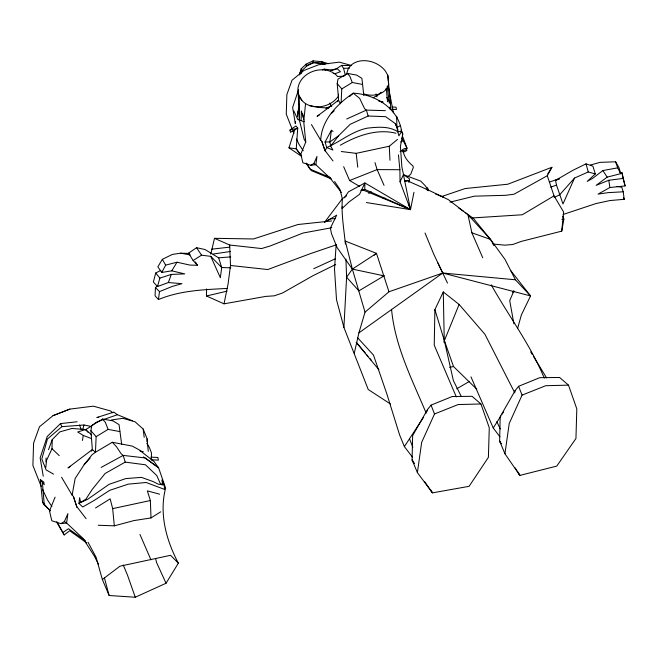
<?xml version="1.0" encoding="UTF-8"?>
<svg xmlns="http://www.w3.org/2000/svg" width="658" height="658" viewBox="0 0 658 658"><rect width="100%" height="100%" fill="white"/><g stroke="black" fill="none" stroke-linecap="round" stroke-linejoin="round"><path stroke-width="0.99" d="M295.352 121.582L295.343 123.638L292.629 107.509L298.543 89.669M147.063 441.732L147.096 438.763L143.197 429.057L135.046 421.786L122.857 418.324L111.276 420.001M514.786 392.834L484.921 334.28L459.111 304.432L443.278 291.955L434.889 309.647L434.239 345.187L456.323 396.93M335.695 264.508L312.986 275.702L282.479 293.016L274.205 295.837L265.75 296.396L224.016 303.832L206.447 295.993L206.604 288.928M45.805 467.476L46.545 460.403L51.998 448.682L52.221 439.61L59.829 431.887L71.936 428.473L85.573 429.534L91.552 434.848M517.566 328.589L521.366 314.943L530.545 295.927L515.42 279.782L505.015 259.416L490.449 239.372L467.928 214.656L448.32 199.637L428.284 190.006L425.109 185.581L420.733 181.139L403.453 174.65L410.502 209.647L364.762 189.405L364.91 182.94L410.502 209.647L413.956 192.325M151.291 459.967L151.488 453.041L149.465 447.67L146.8 443.344M300.936 72.388L301.002 70.521L299.686 74.28M301.076 120.644L301.397 110.939L304.374 121.804L297.77 119.485L293.863 110.947M346.453 195.895L342.423 198.626C341.066 213.866 343.986 228.968 345.376 244.069M45.92 461.826L46.085 457.984M297.531 114.796L297.655 111.844M121.697 444.553L119.049 424.632L113.036 420.914L102.689 419.047L91.799 425.487L90.911 430.686L96.134 436.665L95.459 452.26L92.095 454.711L84.142 464.68L75.135 478.506L72.117 495.12L73.408 496.395L76.896 507.121L73.408 496.395M157.813 285.761L155.436 287.587L155.066 295.796L158.455 299.555C180.185 290.441 204.26 289.61 227.504 288.434M341.107 102.656L341.782 88.912L337.2 83.665L337.973 79.1L347.539 73.441L356.62 75.086L361.9 78.343L363.833 95.566M390.4 403.963L368.225 389.511L343.912 327.404L346.593 277.224L345.927 259.145M336.098 245.409L334.511 269.196L336.509 299.752L343.912 327.404M342.218 206.735L342.07 208.561L349.003 201.957L359.564 194.307L364.91 182.94L348.386 191.897L344.422 197.819M323.21 63.916L321.441 63.365L321.589 61.663L313.011 60.873L306.151 64.139L301.15 68.843L299.555 74.329M324.896 150.772L321.828 141.355L320.693 140.236C321.63 119.855 337.25 103.989 353.231 93.173C375.068 94.242 398.485 108.2 401.627 131.403L398.904 135.828L397.761 131.732L397.942 129.725L395.318 123.614L385.637 116.672L368.143 116.014L350.204 124.296L338.492 135.844L329.864 141.931L325.052 141.972L326.681 147.532L325.167 150.781L332.964 160.922M340.499 103.742L338.459 100.238L338.442 94.201M493.656 244.093L504.834 245.163L512.812 244.488L521.218 241.42L561.743 231.147L563.602 212.008L554.028 195.854L547.275 175.727L551.914 167.264L507.77 184.232L465.19 188.533L441.576 196.569M305.583 103.413L303.914 119.698L302.672 113.669M297.506 116.746L298.239 109.754L299.036 108.035M78.935 503.436L79.667 497.67L80.597 502.506L78.935 503.436L82.727 506.989L94.513 500.228L109.689 490.342L128.269 484.132L146.158 482.495L164.516 489.387L164.303 485.061L161.876 479.978L162.789 484.814L164.303 485.061M158.455 299.555L159.491 291.609L155.436 287.587M210.815 254.111L214.483 238.328L229.667 245.023L230.497 265.478L228.038 284.223L224.016 303.832M333.071 131.419L331.435 130.251L329.864 141.931L330.678 146.166L332.915 150.024L326.681 147.532C340.523 141.651 352.301 131.024 367.592 128.113C377.544 127.068 388.985 125.917 397.761 131.732L401.627 131.403L402.786 134.084L400.409 146.413L401.89 167.091L403.568 174.863M417.394 472.609L421.688 442.299L434.519 413.964L458.132 404.563L480.94 403.971L489.272 427.749L488.4 457.335L469.088 486.328L432.446 492.858L417.394 472.609L412.081 459.909L412.64 435.588L427.626 409.375L431.048 405.139L452.169 396.527L472.057 396.313L480.94 403.971M504.941 453.773L509.234 423.456L522.065 395.121L545.679 385.72L568.487 385.136L576.819 408.906L575.947 438.491L556.758 466.103L519.869 475.405L504.941 453.773L499.628 441.074L500.187 416.753L515.173 390.539L518.594 386.304L539.716 377.684L559.604 377.478L568.487 385.136M82.447 440.465L83.262 435.407L77.685 431.993L85.573 429.534L88.337 432.553M561.743 231.147L563.865 219.073L562.771 216.293M301.389 73.359L301.973 70.57L306.973 65.866L313.833 62.609L322.412 63.398L324.139 64.065M354.292 353.181L358.914 332.866L365.017 312.147L352.359 269.097L345.269 241.058L376.475 253.346L388.968 291.774L365.017 312.147M443.763 342.144L459.111 304.432M160.873 270.356L155.699 273.021L153.38 281.969L157.459 286.575L168.341 282.545L181.962 283.672L172.232 286.444L159.491 291.609M82.628 429.88L83.994 425.002L90.968 426.4L96.15 422.362L100.649 420.618M157.459 286.575L159.878 278.12L155.699 273.021M514.638 392.407L515.173 390.539M427.091 411.242L427.626 409.375M289.981 130.021L297.737 128.195L290.408 132.324L289.981 130.021L295.952 125.941L297.737 128.195L296.24 148.856L301.652 156.382L288.961 147.803L294.735 129.741M299.522 74.938L301.002 70.521M48.519 449.661L52.221 439.61M168.341 282.545L171.335 274.411L184.742 273.901L171.796 270.833L161.753 272.453L157.854 266.844L162.32 259.342L172.421 254.399L180.711 253.198L188.83 253.412M55.099 497.144L49.482 510.953L51.801 520.774L60.906 523.645L66.606 523.011L83.007 538.4L94.398 556.175L98.437 564.186M303.725 121.574L305.756 142.013L300.821 154.137L302.861 162.756L310.847 165.273L315.856 164.722L330.25 178.228L341.362 192.407M64.394 521.523L67.889 513.651L66.606 523.011L64.394 521.523L60.906 523.645M313.915 163.414L316.983 156.505L315.856 164.722L313.915 163.414L310.847 165.273M595.301 173.967L588.244 171.952L574.541 178.055L562.968 203.988L556.52 185.112L555.508 180.374L572.855 170.332L586.023 163.867L592.899 166.137L595.301 173.967L587.183 181.402L592.628 178.384L602.86 170.562L617.673 167.848L620.733 173.671L607.17 177.134L596.115 185.367L608.79 180.267L623.093 178.433L625.1 185.934L609.876 187.522L598.064 194.118L608.165 192.629L623.216 191.807L624.22 199.316L609.95 200.55L595.868 203.585L563.182 214.459M366.432 202.549L410.502 209.647L400.056 181.805L403.453 174.65L409.399 178.77L409.572 181.83M300.287 73.762L301.973 70.57L301.15 68.843M161.753 272.453L165.668 265.116L177.002 262.213L189.825 265.067L197.458 265.273L195.327 261.884M338.368 95.961L337.891 96.849A22.051 18.227 -15.9 0 1 307.738 104.795C301.611 102.056 297.893 95.829 297.893 89.175A22.051 18.227 -15.9 0 1 312.427 71.541A22.051 18.227 -15.9 0 1 335.868 74.634L337.472 76.484L344.126 76.18M325.052 141.972L331.435 130.251M171.796 270.833L177.002 262.213M87.999 542.192L96.035 557.153L102.368 579.509L109.129 595.506L135.268 597.234L166.038 583.259L178.359 563.158C166.293 540.473 158.965 513.553 165.619 488.113L158.586 467.772L154.005 461.546L138.945 449.71L132.192 446.083L112.296 442.266L95.459 452.26L92.35 449.562L90.911 430.686M91.314 451.224L92.35 449.562L67.98 467.937L70.488 466.292M547.752 173.959L551.914 167.264M337.554 101.694L338.459 100.238L317.057 116.367L319.558 114.739M499.932 436.797L493.229 427.963L500.919 415.963M502.021 414.252L503.674 411.678M412.434 457.088L404.374 446.593L423.431 417.517M338.492 135.844L330.678 146.166M512.722 292.456L513.931 290.82L509.728 300.624L513.898 323.802M342.423 198.626L324.419 222.486L336.699 215.141L330.365 228.203L331.542 233.796L337.167 247.688L352.359 269.097L384.091 275.85L358.873 290.869L346.593 277.224L352.359 269.097L376.475 253.346L374.114 255.23M574.541 178.055L559.654 194.809L554.126 197.474M84.142 464.68L90.13 458.108M77.118 421.77L60.52 423.587L47.244 436.451L40.154 457.845L43.239 476.211M381.097 92.243L378.218 94.958L373.053 97.746M349.637 96.537L353.231 93.173L359.655 98.371L364.639 108.751L366.383 110.108L368.143 116.014M331.254 113.505L334.256 110.774M83.994 425.002L61.893 426.664L47.425 439.026L41.799 459.07L46.15 469.911L53.528 474.13M341.272 151.521L356.184 153.355L389.281 146.232L397.506 139.422M112.839 412.78L110.536 410.954L93.346 406.167L69.847 409.111L53.043 415.642L39.472 426.762L33.591 443.064L32.9 465.436L41.224 486.533M56.654 522.156L64.213 534.929L69.707 530.743L86.774 543.014M102.368 579.509L119.953 566.193L170.554 555.303L178.359 563.158M358.914 332.866L442.711 273.037L515.42 279.782M188.616 253.141L196.569 247.688L204.951 249.514L218.645 257.829L221.705 267.535L220.348 277.725L210.749 256.349L201.529 255.172L193.107 260.527L188.616 253.141L189.849 254.128M62.683 532.602L68.49 528.736L85.598 540.86M330.768 70.439L336.937 68.481L341.584 65.389L351.372 65.594M407.853 176.657L410.756 174.189L413.298 167.543L413.051 166.071C408.676 162.403 404.44 157.731 403.329 151.949M98.272 525.257L114.328 525.832L133.944 520.585L151.019 517.928L160.684 511.825M95.55 507.976L110.149 498.863L112.666 508.634L114.328 525.832M85.31 429.855L90.968 426.4M341.782 88.912L352.285 82.505L362.55 84.446M96.134 436.665L108.101 429.37L119.789 431.574M368.719 193.353L371.293 191.799M326.162 221.442L330.522 218.826L335.391 218.686M554.028 195.854L522.288 214.771L472.247 217.954M456.751 388.779L469.121 381.607M125.193 462.122L105.132 473.472L92.12 489.56L85.943 499.109L80.597 502.506L87.506 499.389L109.113 484.321L125.777 478.596L141.412 477.363L153.281 481.623L158.224 484.173L162.789 484.814L160.1 483.153L156.843 475.627L145.484 464.787L125.193 462.122L123.194 455.402L121.195 453.855L116.548 446.807L112.296 442.266M399.85 125.875L396.955 127.487L397.761 131.732M547.275 175.727L514.03 194.225L505.673 195.303L474.328 196.174L449.982 202.154M101.151 467.427L123.194 455.402L145.229 457.943L158.586 467.772L143.452 456.915M340.318 145.221C356.973 135.713 376.697 128.466 395.976 133.245M311.999 63.02L305.995 65.874L306.973 65.866L306.151 64.139M313.734 268.703L335.596 258.676M322.412 69.945L324.229 69.123L332.767 70.159L336.501 69.032M346.708 118.991L366.383 110.108L385.407 110.659M400.623 141.964L403.264 140.779L407.129 148.469L404.522 141.519A10.281 0.674 65.9 0 0 402.449 136.214M400.072 151.628L402.721 150.443M549.586 182.003L559.185 178.754M325.957 108.241L331.542 105.856M343.657 166.696L349.612 180.539L377.116 169.591L399.883 169.723L400.056 181.805M53.043 415.642L69.847 409.111M550.787 187.119L556.52 185.112M101.554 420.265L117.395 414.721L132.324 420.75M388.968 291.774L442.711 273.037L530.545 295.927L510.97 270.89M555.508 180.374L559.3 179.058M336.419 244.792L310.601 253.577L267.773 269.541L230.497 265.478M159.878 278.12L171.335 274.411M590.415 165.026L600.071 162.362L615.592 161.794L618.981 167.609L620.733 173.671M360.897 190.335L364.762 189.405M361.357 190.59L363.331 190.129L410.502 209.647L408.56 203.922M383.129 198.617L385.094 198.157M206.447 295.993L227.068 291.149M449.579 367.386L453.502 366.531L476.803 389.232M112.666 508.634L150.361 500.524L147.351 490.86L159.606 494.191M561.883 219.459L563.865 219.073M331.739 227.726L303.025 233.039L270.167 245.985L261.596 248.551L229.667 245.023M404.802 181.361L407.557 180.884L428.284 190.006L426.335 189.578M404.621 181.04L408.273 180.424L408.783 182.25M98.79 417.238L96.841 417.526L113.842 412.114L117.395 414.721M213.192 254.037L230.3 251.512M211.703 249.176L229.732 247.137M331.599 220.948L298.016 224.51L253.486 238.961L214.483 238.328M218.645 257.829L230.711 256.883M441.534 273.605L446.667 273.383M382.068 275.924L384.091 275.85M341.584 65.389L343.525 68.317L349.447 68.161M619.968 172.684L621.966 172.676L625.1 185.934M313.011 60.873L313.833 62.609L312.854 62.609L322.412 63.398L321.589 61.663L328.4 63.694M230.81 267.847L221.705 267.535L210.749 256.349M333.228 73.54L335.276 73.63L340.408 71.697L336.937 68.481M392.538 109.318L396.429 109.508L396.009 107.196L392.234 106.999M151.332 459.786L158.381 460.123L157.895 457.491L151.003 457.121M328.836 108.101L319.92 107.501L309.408 105.576M381.064 101.891L383.088 102.154L378.309 100.781M140.22 451.363L143.181 451.75L140.277 450.919M288.961 147.803L296.24 148.856L301.66 156.012M616.998 186.469L621.761 187.226L623.216 191.807M180.711 253.198L190.137 254.934M440.243 196.15L443.163 196.931L435.555 194.003M351.594 65.553L339.331 62.14L318.702 64.723L303.947 70.464L292.029 80.218L286.872 94.538L286.263 114.171L292.07 128.894M321.441 63.365L323.382 63.941M426.343 189.389L428.284 190.006M469.894 216.967L467.928 214.656L471.893 232.809L490.449 239.372L494.199 245.459L492.883 243.921M83.262 435.407L91.635 438.68M426.557 187.538L427.7 187.991L428.333 190.746M330.505 177.578L309.967 169.139L306.085 163.184M331.525 179.017L311.275 170.562L306.587 163.266M349.612 180.539L359.712 186.453M458.667 207.944L463.569 211.424M465.206 212.583L473.373 218.374L490.449 239.372M321.589 61.663L325.159 64.229M40.335 479.616L43.749 482.059L44.226 484.683L40.335 479.616L42.581 502.317L44.267 504.941L50.493 510.748M51.998 448.682L59.261 455.649M324.229 69.123L325.62 70.496M378.901 369.73L356.167 342.382M42.581 502.317L50.123 510.83M357.689 337.834L373.464 355.073L386.789 393.739L399.603 434.913L404.374 446.593M193.107 260.527L197.458 265.273M356.924 343.007L365.387 353.149M366.687 354.711L367.986 356.274M369.936 358.61L371.244 360.173M102.689 419.047L105.379 422.42L108.101 429.37M347.539 73.441L349.9 76.41L352.285 82.505M77.216 507.137L86.091 518.685M386.772 97.516L390.375 103.298M424.649 481.681L432.446 492.858L430.299 489.387M334.642 181.559L340.038 189.553L342.473 199.374M303.264 150.764L299.028 144.373L296.462 138.937M196.569 247.688L201.529 255.172M51.892 506.553L47.442 499.833L42.425 489.215M602.86 170.562L607.17 177.134M301.816 100.172L299.275 96.134L299.374 120.044L304.078 139.118L305.756 142.013M515.189 467.928L519.869 475.405L517.788 471.885M414.227 463.38L412.081 459.909L414.063 463.438M530.677 351.898L532.281 354.514M533.35 356.266L546.609 377.898M329.592 103.109L331.731 106.612M501.182 443.714L499.628 441.074L501.108 443.714M311.448 124.559L320.693 140.236M61.581 477.264L72.117 495.12M162.32 259.342L165.668 265.116M390.967 109.73L387.817 75.3L385.325 70.974A21.673 16.475 21.5 0 0 361.999 60.758A21.673 16.475 21.5 0 0 346.914 74.272M56.975 521.852L64.213 534.929M544.503 378.005L543.089 375.373C529.303 343.213 508.165 315.141 491.222 284.815M403.264 140.779L402.523 139.356A10.281 0.674 65.9 0 1 401.832 137.95M461.085 396.075L453.395 380.653L444.24 340.211L434.889 309.647M442.711 273.037L433.819 254.333L425.027 232.998M437.932 262.961L447.498 283.104M496.806 421.646L500.277 429M493.229 427.963L470.98 376.87M166.038 583.259L156.579 562.524L155.609 558.576M400.993 130.119L402.786 134.084M60.52 423.587L61.893 426.664M384.05 185.383L377.116 169.591L374.97 162.592M623.496 197.68L624.22 199.316M426.236 413.24C412.13 379.633 394.899 346.157 391.559 309.309M471.893 232.809L482.75 257.796M139.957 534.461L150.929 559.777M395.318 123.614L396.955 127.487L396.609 116.227L396.897 117.683M123.252 565.008L127.537 575.273L135.268 597.234M385.761 88.863L386.526 90.755L387.521 101.793M325.167 150.781L321.828 141.355M292.802 130.736L293.887 133.5M518.594 386.304L522.065 395.121M431.048 405.139L434.519 413.964M409.498 438.73L412.862 447.308M79.486 425.019L81.107 429.279M375.989 93.979L377.018 96.833M453.502 366.531L444.24 340.211L443.278 291.955M615.592 161.794L617.673 167.848M586.023 163.867L588.244 171.952M343.525 68.317L345.409 75.218M104.416 577.889L109.129 595.506M621.966 172.676L623.093 178.433M388.607 87.925L393.426 112.855M608.79 180.267L609.876 187.522M387.192 86.042L389.314 103.117M389.816 107.139L390.062 109.146M143.197 429.057L144.184 437.373M356.184 153.355L357.755 167.198M398.452 154.901L399.883 169.723M387.817 75.3L388.664 84.183A21.673 16.475 21.5 0 1 364.113 94.02M337.2 83.665L338.286 95.731M147.096 438.763L148.239 451.339M42.375 482.182L44.267 504.941M389.281 146.232L389.964 160.264M298.115 91.561L299.374 120.044M150.361 500.524L151.019 517.928M403.198 150.518A2.295 0.658 -23 0 1 402.342 149.884A2.295 0.658 -23 0 1 405.229 148.486A2.295 0.658 -23 0 1 406.093 149.127M403.782 151.883A2.295 0.658 -23 0 0 406.924 150.032A2.295 0.658 -23 0 0 403.683 150.69A2.295 0.658 -23 0 0 403.782 151.883"/></g></svg>
